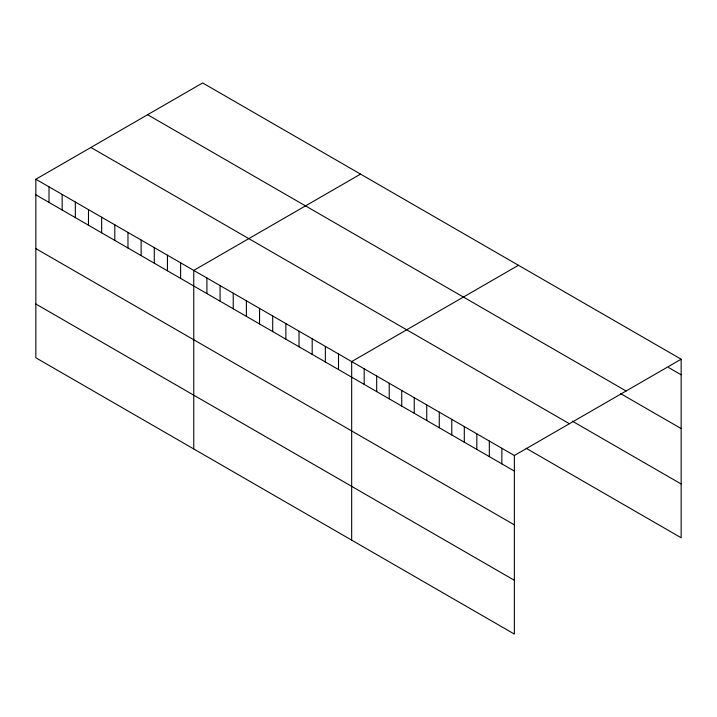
<?xml version="1.0" encoding="UTF-8"?>
<svg xmlns="http://www.w3.org/2000/svg" width="717" height="717" viewBox="0 0 717 717"><rect width="100%" height="100%" fill="white"/><g stroke="black" fill="none" stroke-linecap="round" stroke-linejoin="round"><path stroke-width="1.08" d="M35.85 179.241L514.358 455.501L514.358 634.061L35.85 357.792L35.85 179.241L202.642 82.939L681.15 359.208L681.15 537.759L526.161 448.277M360.552 174.114L193.76 270.408L193.76 448.959M518.454 265.281L351.671 361.574L351.671 540.125M514.358 455.501L681.15 359.208M668.638 367.561L681.15 374.785M147.603 114.72L626.111 390.989M620.501 393.552L681.15 428.569M572.363 421.175L681.15 483.984M90.889 147.46L569.397 423.729M35.85 194.818L514.358 471.087M35.85 248.602L514.358 524.862M35.85 304.008L514.358 580.277M501.846 448.277L501.846 463.854M489.326 441.054L489.326 456.63M476.814 433.83L476.814 449.407M464.302 426.606L464.302 442.183M451.782 419.373L451.782 434.959M439.27 412.15L439.27 427.735M426.758 404.926L426.758 420.503M414.238 397.702L414.238 413.279M401.726 390.478L401.726 406.055M389.214 383.245L389.214 398.831M376.694 376.022L376.694 391.607M364.182 368.798L364.182 384.375M338.505 353.974L338.505 369.56M325.348 346.383L325.348 361.96M312.191 338.782L312.191 354.359M299.034 331.182L299.034 346.768M285.868 323.591L285.868 339.168M272.711 315.991L272.711 331.568M259.554 308.391L259.554 323.976M246.397 300.799L246.397 316.376M233.231 293.199L233.231 308.776M220.074 285.599L220.074 301.185M206.917 278.008L206.917 293.585M180.603 262.807L180.603 278.393M167.437 255.207L167.437 270.793M154.28 247.616L154.28 263.193M141.124 240.016L141.124 255.593M127.967 232.416L127.967 248.001M114.801 224.824L114.801 240.401M101.644 217.224L101.644 232.801M88.487 209.624L88.487 225.21M75.33 202.033L75.33 217.609M62.164 194.432L62.164 210.009M49.007 186.832L49.007 202.418"/></g></svg>
